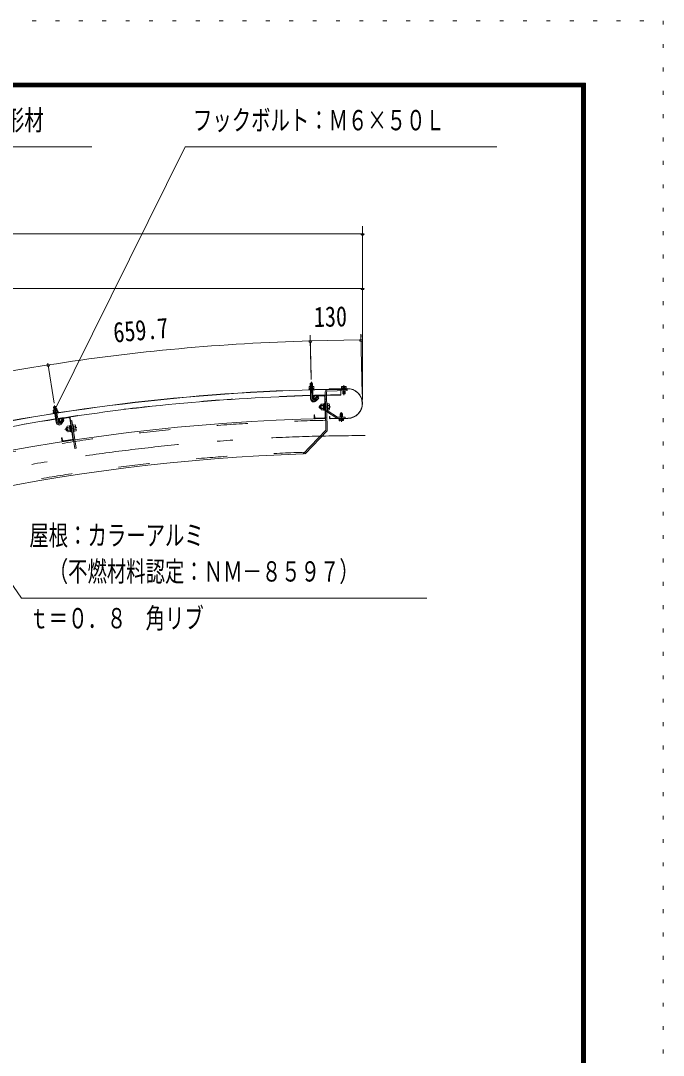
# Model space of a CAD drawing. Units: millimetres, scale not verified. Extents: x -31531 to 31536, y -14700 to 14700.
# Drawn here: x 25762 to 31536, y 5408 to 14700 of the extents above; entities that cross this region are included whole.
import ezdxf
from ezdxf.enums import TextEntityAlignment as Align

# ---------------------------------------------------------------- set-up
doc = ezdxf.new("R2010")
doc.units = ezdxf.units.MM
doc.header["$LTSCALE"] = 70
for name, pattern in [('USER2', [10, 4, -6]), ('USER3', [24, 12, -5, 2, -5]), ('USER4', [3, 0.5, -2.5])]:
    doc.linetypes.add(name, pattern=pattern)
for name, color, linetype, lineweight in [('0-6_2-02BOLD', 7, 'Continuous', 18), ('0-7_2-12HIDDEN', 3, 'USER2', 18), ('0-8_2-22CENTER', 3, 'USER3', 18), ('0-9_2-42THIN', 4, 'Continuous', 18), ('0-A_2-52DIM', 3, 'Continuous', 18), ('0-C_F-F1PAPER', 5, 'Continuous', 18), ('0-D_F-E_J_ADD', 5, 'USER4', 18)]:
    doc.layers.add(name, color=color, linetype=linetype, lineweight=lineweight)
doc.styles.add('ＭＳ ゴシック', font='')
doc.styles.get('ＭＳ ゴシック').set_extended_font_data('MS Gothic')

msp = doc.modelspace()

# ---------------------------------------------------------------- linework, layer by layer
at = {"layer": '0-6_2-02BOLD'}
for p, q in [((28363.4, 11442.02), (28366.81, 11445.61)), ((28363.4, 11442.02), (28384.39, 11442.59)), ((28364.17, 11413.51), (28363.4, 11442.02)), ((28366.81, 11445.61), (28380.8, 11445.99)), ((28380.8, 11445.99), (28384.39, 11442.59)), ((28385.16, 11414.07), (28384.39, 11442.59)), ((28397.14, 11391.64), (28353.41, 11390.46)), ((28357.52, 11413.33), (28354.51, 11411.49)), ((28354.51, 11411.49), (28354.94, 11395.75)), ((28355.07, 11390.51), (28355.22, 11384.91)), ((28395.62, 11386), (28355.22, 11384.91)), ((28391.81, 11414.25), (28357.52, 11413.33)), ((28364.61, 11411.76), (28365.03, 11396.03)), ((28367.13, 11302.87), (28364.97, 11383.42)), ((28386.66, 11358.19), (28365.66, 11357.62)), ((28384.81, 11412.3), (28385.23, 11396.57)), ((28388.13, 11303.43), (28385.97, 11383.98)), ((28395.47, 11391.6), (28395.62, 11386)), ((28397, 11396.89), (28397.14, 11391.64)), ((28498.32, 11366.62), (28505.24, 11020.89)), ((28509.52, 11366.85), (28516.53, 11016.48)), ((28516.16, 11385.19), (28693.92, 11388.74)), ((28516.38, 11373.99), (28694.14, 11377.54)), ((28532.81, 11392.87), (28696.22, 11396.14)), ((28532.81, 11392.87), (28532.84, 11391.12)), ((28696.26, 11394.39), (28532.84, 11391.12)), ((28637.87, 11390.58), (28638.52, 11338.08)), ((28643.8, 11400.69), (28687.54, 11401.57)), ((28643.8, 11400.69), (28643.91, 11395.09)), ((28648.24, 11414.78), (28645.22, 11412.96)), ((28645.22, 11412.96), (28645.46, 11400.73)), ((28655.32, 11413.16), (28655.57, 11400.93)), ((28655.43, 11387.97), (28655.32, 11393.57)), ((28656.15, 11351.93), (28655.65, 11376.77)), ((28656.15, 11351.93), (28677.14, 11352.35)), ((28656.15, 11351.93), (28659.72, 11348.5)), ((28673.71, 11348.78), (28659.72, 11348.5)), ((28673.71, 11348.78), (28677.14, 11352.35)), ((28675.53, 11413.56), (28675.77, 11401.33)), ((28676.43, 11388.39), (28676.31, 11393.99)), ((28677.14, 11352.35), (28676.65, 11377.2)), ((28687.54, 11401.57), (28687.65, 11395.97)), ((28693.92, 11388.74), (28694.14, 11377.54)), ((28394.18, 11322.53), (28394.66, 11298.74)), ((28400.26, 11298.85), (28394.66, 11298.74)), ((28399.78, 11322.65), (28400.26, 11298.85)), ((28487.75, 11335.61), (28405.16, 11333.95)), ((28487.85, 11330.01), (28405.27, 11328.36)), ((28415.45, 11284.35), (28439.53, 11309.75)), ((28452.82, 11243.89), (28447.68, 11238.54)), ((28452.82, 11243.89), (28459.82, 11244.03)), ((28452.82, 11243.89), (28453.38, 11215.9)), ((28489.24, 11260.38), (28494.85, 11260.48)), ((28489.24, 11260.38), (28490.44, 11200.88)), ((28493.57, 11324.52), (28497.31, 11136.96)), ((28499.64, 11300.84), (28510.84, 11301.07)), ((28517.24, 11260.94), (28511.64, 11260.82)), ((28517.24, 11260.94), (28518.43, 11201.44)), ((28534.12, 11257.79), (28517.31, 11257.45)), ((28534.38, 11244.66), (28517.57, 11244.32)), ((28536.64, 11253.62), (28534.12, 11257.79)), ((26056.46, 11200.53), (26053.72, 11198.31)), ((26053.72, 11198.31), (26056.16, 11182.76)), ((26097.73, 11189.29), (26054.5, 11182.5)), ((26054.5, 11182.5), (26055.32, 11177.32)), ((26090.34, 11205.84), (26056.46, 11200.53)), ((26056.97, 11177.58), (26057.84, 11172.04)), ((26097.77, 11178.31), (26057.84, 11172.04)), ((26058.61, 11229.73), (26079.35, 11232.99)), ((26063.03, 11201.56), (26058.61, 11229.73)), ((26063.7, 11199.87), (26066.14, 11184.33)), ((26080.19, 11092.22), (26067.7, 11171.82)), ((26083.77, 11204.81), (26079.35, 11232.99)), ((26083.66, 11203.01), (26086.09, 11187.47)), ((26100.94, 11095.47), (26088.44, 11175.08)), ((26096.89, 11183.84), (26097.77, 11178.31)), ((28403.06, 11158.88), (28397.46, 11158.77)), ((28397.46, 11158.77), (28397.94, 11134.97)), ((28403.06, 11158.88), (28403.54, 11135.08)), ((28448.03, 11221.04), (28447.68, 11238.54)), ((28448.03, 11221.04), (28453.38, 11215.9)), ((28453.38, 11215.9), (28460.38, 11216.04)), ((28462.27, 11243.21), (28482.58, 11243.62)), ((28462.8, 11216.95), (28483.11, 11217.36)), ((28489.84, 11230.63), (28482.7, 11237.49)), ((28482.84, 11230.49), (28489.98, 11223.63)), ((28490.39, 11203.33), (28483.39, 11203.19)), ((28490.44, 11200.88), (28496.04, 11201)), ((28603.48, 11130.94), (28509.95, 11190.62)), ((28518.43, 11201.44), (28512.83, 11201.34)), ((28609.5, 11140.38), (28515.98, 11200.06)), ((28534.91, 11218.39), (28518.1, 11218.06)), ((28635.21, 11173.67), (28631.79, 11170.1)), ((28652.77, 11170.52), (28631.79, 11170.1)), ((28631.79, 11170.1), (28632.39, 11139.66)), ((28635.21, 11173.67), (28649.21, 11173.95)), ((28652.77, 11170.52), (28649.21, 11173.95)), ((28652.78, 11170.52), (28653.39, 11140.08)), ((26092.44, 11149.58), (26071.7, 11146.33)), ((26104.49, 11115.19), (26108.02, 11091.65)), ((26195.59, 11140.18), (26113.9, 11127.93)), ((26196.42, 11134.64), (26114.74, 11122.39)), ((26130.48, 11080.05), (26151.1, 11108.34)), ((26178.47, 11053.73), (26180.25, 11058.27)), ((26180.25, 11058.27), (26200.35, 11061.28)), ((26207.11, 11063.34), (26200.19, 11062.3)), ((26200.19, 11062.3), (26208.29, 11008.3)), ((26202.79, 11129.93), (26230.61, 10944.41)), ((26206.76, 11065.76), (26212.29, 11066.59)), ((26208.33, 11130.77), (26249.23, 10858.01)), ((26211.86, 11107.22), (26222.93, 11108.89)), ((26222.93, 11108.89), (26260.3, 10859.68)), ((26234.45, 11069.92), (26228.9, 11069.08)), ((26234.45, 11069.92), (26243.26, 11011.07)), ((26251.58, 11068.97), (26234.96, 11066.47)), ((26254.62, 11065.15), (26251.58, 11068.97)), ((26254.62, 11065.15), (26261.16, 11021.54)), ((28491.83, 11131.25), (28409.24, 11129.59)), ((28491.94, 11125.65), (28409.36, 11123.99)), ((28539.5, 11145.86), (28539.82, 11130.11)), ((28701.55, 11129.84), (28543.38, 11126.68)), ((28701.59, 11128.1), (28543.42, 11124.93)), ((28621.39, 11120.89), (28621.28, 11126.49)), ((28665.13, 11121.76), (28621.39, 11120.89)), ((28633.4, 11108.89), (28633.16, 11121.12)), ((28653.61, 11109.3), (28653.36, 11121.53)), ((28660.69, 11107.67), (28663.71, 11109.5)), ((28663.71, 11109.5), (28663.46, 11121.73)), ((28665.13, 11121.76), (28665.02, 11127.36)), ((26172.74, 11044.73), (26168.33, 11038.77)), ((26170.93, 11021.46), (26168.33, 11038.77)), ((26170.93, 11021.46), (26176.9, 11017.04)), ((26172.74, 11044.73), (26179.67, 11045.77)), ((26172.74, 11044.73), (26176.9, 11017.04)), ((26176.9, 11017.04), (26183.82, 11018.08)), ((26182.2, 11045.28), (26202.29, 11048.3)), ((26186.1, 11019.3), (26206.19, 11022.31)), ((26211.16, 11036.34), (26203.2, 11042.23)), ((26204.24, 11035.3), (26212.2, 11029.42)), ((26215.21, 11009.34), (26208.29, 11008.3)), ((26253.53, 11055.98), (26236.91, 11053.48)), ((26243.26, 11011.07), (26237.73, 11010.24)), ((26257.43, 11030), (26240.81, 11027.5)), ((28301.35, 10808.68), (28505.24, 11020.89)), ((26134.32, 10954.03), (26128.78, 10953.21)), ((26128.78, 10953.21), (26132.31, 10929.66)), ((26134.32, 10954.03), (26137.85, 10930.5)), ((26225.9, 10938.04), (26144.22, 10925.79)), ((26226.73, 10932.5), (26145.05, 10920.25)), ((26260.3, 10859.68), (26249.23, 10858.01))]:
    msp.add_line(p, q, dxfattribs=at)
for points in [[(28397, 11396.89), (28353.26, 11395.71), (28353.41, 11390.46)], [(28391.81, 11414.25), (28394.91, 11412.57), (28395.34, 11396.84)], [(28648.24, 11414.78), (28682.53, 11415.47), (28685.63, 11413.76), (28685.87, 11401.54)], [(28400.2, 11298.79), (28424.28, 11324.2), (28439.53, 11309.75)], [(28459.65, 11252.08), (28462.01, 11256.34), (28482.32, 11256.75)], [(28459.65, 11252.08), (28460.54, 11207.99), (28463.06, 11203.81), (28483.37, 11204.22)], [(28489.29, 11257.92), (28482.3, 11257.78), (28483.39, 11203.19)], [(28536.64, 11253.62), (28537.52, 11209.53), (28535.17, 11205.26), (28518.36, 11204.93)], [(26097.73, 11189.29), (26098.54, 11184.1), (26055.32, 11177.32)], [(26058.61, 11229.73), (26061.52, 11233.73), (26075.36, 11235.9), (26079.35, 11232.99)], [(26090.34, 11205.84), (26093.64, 11204.57), (26096.08, 11189.03)], [(26110.03, 11116.02), (26113.56, 11092.48), (26108.02, 11091.65)], [(26113.51, 11092.42), (26134.12, 11120.71), (26151.1, 11108.34)], [(26206.76, 11065.76), (26215.57, 11006.92), (26221.12, 11007.75)], [(28539.5, 11145.86), (28537.75, 11145.82), (28538.06, 11130.08)], [(28613.4, 11139.28), (28677.88, 11140.57), (28678.1, 11129.37)], [(28660.69, 11107.67), (28626.4, 11106.98), (28623.3, 11108.69), (28623.05, 11120.92)], [(26178.47, 11053.73), (26185.01, 11010.12), (26188.05, 11006.31), (26208.14, 11009.32)], [(26261.16, 11021.54), (26259.37, 11017.01), (26242.75, 11014.52)], [(28311.25, 10818.98), (28319.33, 10811.22), (28516.53, 11016.48)]]:
    msp.add_lwpolyline(points, dxfattribs=at)
for centre, radius, start, end in [((28856.26, -6526.52), 17918.42, 90.69833, 114.33472), ((28856.26, -6526.52), 17916.67, 90.69833, 114.33472), ((28359.73, 11405.28), 8.11, 52.99149, 91.53772), ((28375.46, 11384.02), 29.79, 71.70639, 111.36684), ((28390.03, 11406.09), 8.11, 91.53772, 130.06915), ((28856.26, -6526.52), 17865.92, 90.69833, 91.50403), ((28516.52, 11366.99), 18.2, 91.146, 181.146), ((28516.52, 11366.99), 7, 91.146, 181.146), ((28650.4, 11406.71), 8.11, 52.61456, 91.146), ((28665.98, 11385.35), 29.79, 71.31689, 110.97733), ((28680.7, 11407.32), 8.11, 91.146, 129.69225), ((28698.91, 11262.12), 134.05, 271.146, 91.146), ((28698.91, 11262.12), 132.3, 271.146, 91.146), ((28856.26, -6526.52), 17865.92, 91.57138, 98.8867), ((28395.12, 11303.61), 28, 181.51164, 316.53772), ((28395.12, 11303.61), 7, 181.48558, 316.53772), ((28405.38, 11322.76), 11.2, 91.146, 181.146), ((28405.38, 11322.76), 5.6, 91.146, 181.146), ((28469.77, 11249.93), 10.07, 181.146, 221.87283), ((28487.97, 11324.41), 11.2, 1.146, 91.146), ((28487.97, 11324.41), 5.6, 1.146, 91.146), ((28500.48, 11230.84), 36.61, 340.12061, 22.17142), ((28526.63, 11251.07), 10.07, 320.41917, 1.146), ((26059.69, 11192.83), 8.11, 60.37416, 98.92039), ((26078.02, 11173.76), 29.79, 79.08907, 118.74951), ((26089.63, 11197.52), 8.11, 98.92039, 137.45183), ((28496.7, 11230.77), 36.61, 160.12059, 202.17142), ((28470.56, 11210.54), 10.07, 140.41917, 181.146), ((28519.74, 11205.96), 18.2, 181.146, 237.45593), ((28519.74, 11205.96), 7, 181.146, 237.45593), ((28527.41, 11211.67), 10.07, 1.146, 41.87283), ((28856.26, -6526.52), 17655.92, 91.146, 114.19534), ((28856.26, -6526.52), 17865.92, 98.95406, 106.26938), ((26107.85, 11096.54), 28, 188.89432, 323.92039), ((26107.85, 11096.54), 7, 188.86824, 323.92039), ((26115.56, 11116.86), 11.2, 98.52867, 188.52867), ((26115.56, 11116.86), 5.6, 98.52867, 188.52867), ((26197.25, 11129.1), 11.2, 8.52867, 98.52867), ((26197.25, 11129.1), 5.6, 8.52867, 98.52867), ((26245.01, 11061.34), 10.07, 327.80185, 8.52867), ((28409.14, 11135.19), 11.2, 181.146, 271.146), ((28409.14, 11135.19), 5.6, 181.146, 271.146), ((28491.72, 11136.85), 5.6, 271.146, 1.146), ((28491.72, 11136.85), 11.2, 271.146, 1.146), ((28543.31, 11130.18), 5.25, 181.146, 271.146), ((28543.31, 11130.18), 3.5, 181.146, 271.146), ((28613.27, 11146.28), 18.2, 237.45593, 271.146), ((28613.27, 11146.28), 7, 237.45593, 271.146), ((28628.23, 11115.13), 8.11, 271.146, 309.69225), ((28642.95, 11137.11), 29.79, 251.31689, 290.97733), ((28658.53, 11115.74), 8.11, 232.61456, 271.146), ((26188.77, 11052.91), 10.07, 188.52867, 229.25551), ((26217.95, 11037.36), 36.61, 167.50327, 209.55408), ((26194.62, 11013.94), 10.07, 147.80185, 188.52867), ((26221.69, 11037.92), 36.61, 347.50327, 29.55408), ((26250.86, 11022.37), 10.07, 8.52867, 49.25551), ((26143.39, 10931.33), 11.2, 188.52867, 278.52867), ((26143.39, 10931.33), 5.6, 188.52867, 278.52867), ((26225.08, 10943.58), 5.6, 278.52867, 8.52867), ((26225.08, 10943.58), 11.2, 278.52867, 8.52867), ((28856.26, -6526.52), 17344.08, 91.83345, 112.94801)]:
    msp.add_arc(centre, radius, start, end, dxfattribs=at)
at = {"layer": '0-7_2-12HIDDEN'}
for radius, start, end in [(17867.67, 90.69833, 91.50404), (17867.67, 91.57138, 98.8867), (17641.22, 91.146, 114.19611), (17867.67, 98.95406, 106.26938), (17358.77, 91.78378, 112.98013)]:
    msp.add_arc((28856.26, -6526.52), radius, start, end, dxfattribs=at)
at = {"layer": '0-8_2-22CENTER'}
for p, q in [((28373.54, 11455.43), (28377.63, 11303.14)), ((28665.18, 11425.63), (28666.93, 11338.14)), ((26066.94, 11244.33), (26090.57, 11093.83)), ((28439.13, 11324.6), (28407.83, 11291.57)), ((28547.58, 11231.78), (28437.35, 11229.58)), ((28643.75, 11096.83), (28642, 11184.31)), ((26148.8, 11123.02), (26122, 11086.24)), ((26159.24, 11028.56), (26268.28, 11044.91))]:
    msp.add_line(p, q, dxfattribs=at)
for centre, radius, start, end in [((28395.12, 11303.61), 17.5, 181.5377, 316.5377), ((26107.85, 11096.54), 17.5, 188.92038, 323.92038), ((28856.26, -6526.52), 17500, 90, 114.75879)]:
    msp.add_arc(centre, radius, start, end, dxfattribs=at)
at = {"layer": '0-9_2-42THIN'}
for p, q in [((28366.97, 11413.59), (28366.13, 11444.89)), ((28382.36, 11413.99), (28381.52, 11445.31)), ((28365.8, 11352.77), (28368.47, 11357.7)), ((28368.47, 11357.7), (28367.77, 11383.49)), ((28658.11, 11393.63), (28658.23, 11388.03)), ((28658.45, 11376.83), (28659.01, 11349.19)), ((28673.51, 11393.93), (28673.63, 11388.34)), ((28673.85, 11377.14), (28674.4, 11349.5)), ((26065.8, 11201.99), (26060.94, 11232.94)), ((26074.46, 11146.76), (26070.47, 11172.25)), ((26081.01, 11204.38), (26076.15, 11235.32)), ((28459.89, 11240.53), (28449.39, 11240.32)), ((28460.31, 11219.54), (28449.81, 11219.33)), ((28635.19, 11139.72), (28634.52, 11172.96)), ((28650.59, 11140.03), (28649.92, 11173.27)), ((26072.45, 11141.53), (26074.46, 11146.76)), ((26180.18, 11042.31), (26169.8, 11040.76)), ((26183.3, 11021.55), (26172.92, 11019.99))]:
    msp.add_line(p, q, dxfattribs=at)
for points in [[(28386.79, 11353.34), (28383.86, 11358.11), (28383.17, 11383.91)], [(26093.2, 11144.79), (26089.68, 11149.15), (26085.68, 11174.64)]]:
    msp.add_lwpolyline(points, dxfattribs=at)
at = {"layer": '0-A_2-52DIM'}
for p, q in [((27240.45, 13565.9), (26074.58, 11216.94)), ((30040.44, 13565.9), (27240.45, 13565.9)), ((28832.96, 11297.12), (28832.96, 12855.45)), ((28832.96, 12785.45), (13887.95, 12785.45)), ((28846.96, 12785.45), (28818.96, 12785.45)), ((13887.95, 12295.45), (28832.96, 12295.45)), ((28846.96, 12295.45), (28818.96, 12295.45)), ((28377.67, 11823.53), (28349.67, 11823.53)), ((28372.51, 11499.87), (28362.62, 11876.02)), ((28363.22, 11840.02), (28372.99, 11475.94)), ((28833.19, 11832.65), (28805.19, 11832.65)), ((28831.3, 11346.56), (28818.15, 11885.14)), ((26063.76, 11264.6), (26007.28, 11624.41)), ((26023.84, 11608.12), (25995.84, 11608.12)), ((26088.58, 11216.94), (26060.58, 11216.94)), ((25770.45, 9512.9), (24803.8, 10904.41)), ((25770.45, 9512.9), (29410.45, 9512.9))]:
    msp.add_line(p, q, dxfattribs=at)
for points in [[(26400.45, 13565.9), (23810.45, 13565.9), (23300.85, 10347.72)], [(28363.67, 11823.53), (28819.19, 11832.65), (28820.64, 11878.94)]]:
    msp.add_lwpolyline(points, dxfattribs=at)
for centre, radius, start, end in [((28832.96, 12785.45), 14, 180, 0), ((28832.96, 12295.45), 14, 180, 0), ((28856.29, -6526.63), 18356.77, 91.53778, 98.92041), ((28363.67, 11823.53), 14, 180, 0), ((28819.19, 11832.65), 14, 180, 0), ((28856.29, -6526.64), 18356.79, 98.92041, 106.30302), ((26009.84, 11608.12), 14, 180, 0), ((26074.58, 11216.94), 14, 180, 0)]:
    msp.add_arc(centre, radius, start, end, dxfattribs=at)
at = {"layer": '0-C_F-F1PAPER'}
for p, q in [((-9344.43, 14140), (30835.57, 14140)), ((-9340.93, 14136.5), (30832.06, 14136.5)), ((-9337.43, 14133), (30828.57, 14133)), ((-9333.93, 14129.5), (30825.07, 14129.5)), ((-9330.43, 14126), (30821.57, 14126)), ((30821.57, -13986), (30821.57, 14126)), ((30828.57, -13993), (30828.57, 14133)), ((30835.57, -14000), (30835.57, 14140)), ((-9326.93, 14122.5), (30818.07, 14122.5)), ((-9323.43, 14119), (30814.56, 14119)), ((-9319.93, 14115.5), (30811.07, 14115.5)), ((-9316.43, 14112), (30807.57, 14112)), ((-9312.93, 14108.5), (30804.07, 14108.5)), ((-9309.43, 14105), (30800.57, 14105)), ((30800.57, -13965), (30800.57, 14105)), ((30814.56, -13979), (30814.56, 14119))]:
    msp.add_line(p, q, dxfattribs=at)
for points in [[(-9340.93, -13996.5), (30832.06, -13996.5), (30832.06, 14136.5)], [(-9333.93, -13989.5), (30825.07, -13989.5), (30825.07, 14129.5)], [(-9326.93, -13982.5), (30818.07, -13982.5), (30818.07, 14122.5)], [(-9319.93, -13975.5), (30811.07, -13975.5), (30811.07, 14115.5)], [(-9316.43, -13972), (30807.57, -13972), (30807.57, 14112)], [(-9312.93, -13968.5), (30804.07, -13968.5), (30804.07, 14108.5)]]:
    msp.add_lwpolyline(points, dxfattribs=at)
at = {"layer": '0-D_F-E_J_ADD'}
msp.add_line((31535.57, 14700), (31535.57, -14700), dxfattribs=at)
msp.add_lwpolyline([(-10044.43, -14700), (-10044.43, 14700), (31535.57, 14700)], dxfattribs=at)

# ---------------------------------------------------------------- texts
at = {"layer": '0-A_2-52DIM', "color": 7, "style": 'ＭＳ ゴシック', "width": 0.7}
for s, p in [('側化粧：アルミニウム形材', (23880.46, 13660.78)), ('フックボルト：Ｍ６×５０Ｌ', (27310.45, 13660.78)), ('屋根：カラーアルミ', (25840.45, 9932.46)), ('\u3000（不燃材料認定：ＮＭ－８５９７）', (25840.45, 9607.78)), ('ｔ＝０．８\u3000角リブ', (25840.45, 9187.77))]:
    msp.add_text(s, height=182.3, dxfattribs=at).set_placement(p, align=Align.BOTTOM_LEFT)
at = {"layer": '0-A_2-52DIM', "color": 7, "style": 'ＭＳ ゴシック', "width": 0.8}
for s, rotation, p in [('130', 1.146, (28399.09, 11894.26)), ('659.7', 5.229, (26607.95, 11753.81))]:
    msp.add_text(s, height=182.3, rotation=rotation, dxfattribs=at).set_placement(p, align=Align.BOTTOM_LEFT)

doc.saveas('drawing.dxf')
